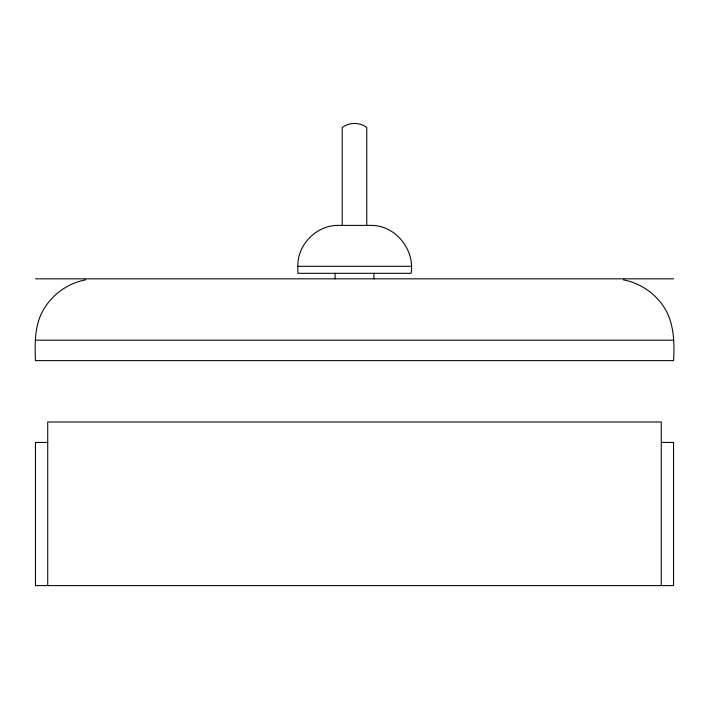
<?xml version="1.0" encoding="UTF-8"?>
<svg xmlns="http://www.w3.org/2000/svg" width="709" height="709" viewBox="0 0 709 709"><rect width="100%" height="100%" fill="white"/><g stroke="black" fill="none" stroke-linecap="round" stroke-linejoin="round"><path stroke-width="1.06" d="M85.638 279.851C69.34 282.864 54.531 292.737 45.447 306.607C34.484 322.365 34.75 342.314 35.45 360.633L673.55 360.633C674.8 340.293 673.851 317.765 659.831 301.511C650.685 290.309 637.568 282.51 623.362 279.851M297.842 266.3L297.842 273.311L411.158 273.311C414.916 249.205 394.975 224.656 370.24 225.4L338.742 225.4C316.888 224.85 297.293 244.437 297.842 266.3L411.158 266.3M35.45 278.832L673.55 278.832M35.45 340.187L673.55 340.187M47.769 442.443L35.45 442.443L35.45 585.607L673.55 585.607L673.55 442.443L661.231 442.443M661.275 585.607L661.275 421.988L47.725 421.988L47.725 585.607M373.891 273.311L373.891 278.788M366.775 225.595L366.775 127.487C359.711 122.108 349.289 122.108 342.225 127.487L342.225 225.595M335.109 273.311L335.109 278.788"/></g></svg>
